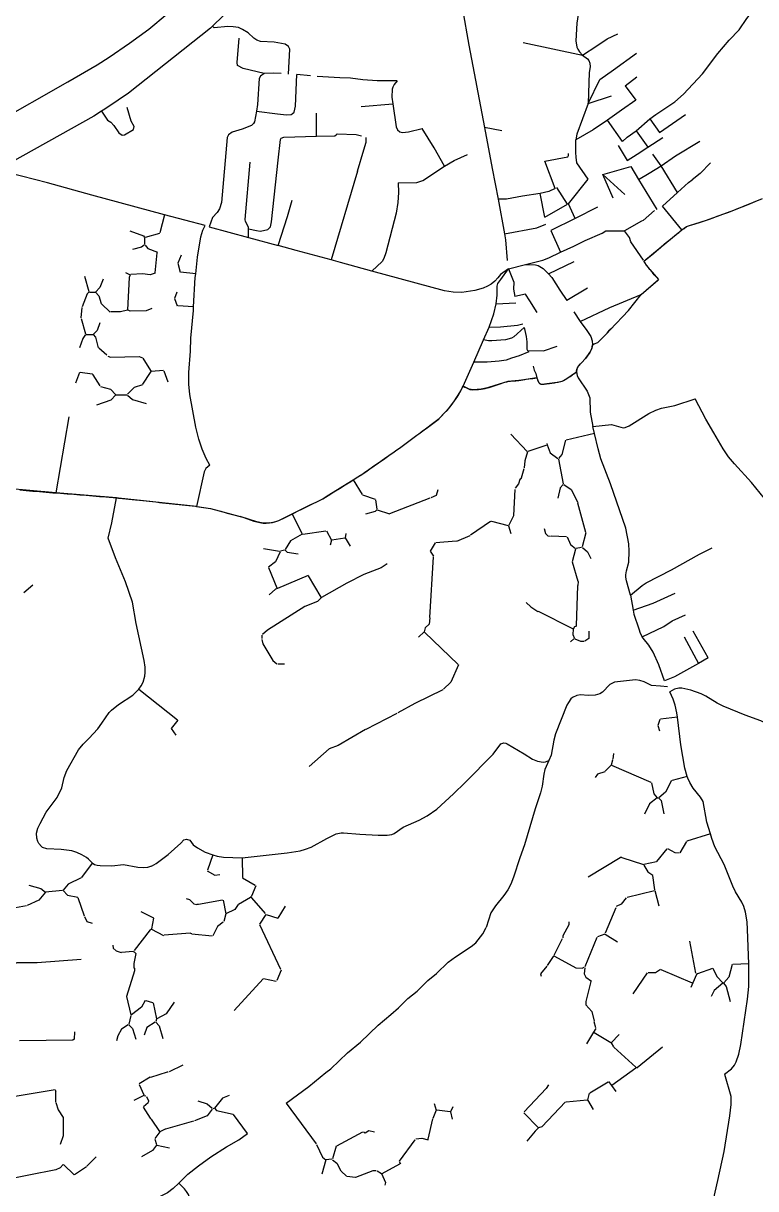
# Model space of a CAD drawing. Header units: metres. Extents: x 432891 to 477890, y 2556094 to 2581523.
# Drawn here: x 459845 to 461171, y 2576938 to 2579050 of the extents above; entities that cross this region are included whole.
import ezdxf

# ---------------------------------------------------------------- set-up
doc = ezdxf.new("R2010")
doc.units = ezdxf.units.M
for name, color, linetype in [('W10_MAIN_PIPE', 1, 'Continuous'), ('W10_PIPE_DN200', 8, 'Continuous'), ('W10_PIPE_DN250_400', 3, 'Continuous'), ('W10_PIPE_DN500_800', 30, 'Continuous')]:
    doc.layers.add(name, color=color, linetype=linetype)

msp = doc.modelspace()

# ---------------------------------------------------------------- linework, layer by layer
at = {"layer": 'W10_MAIN_PIPE'}
for points in [[(461120.7, 2578707.2), (461122.3, 2578707.8), (461131.2, 2578711.2), (461139.8, 2578714.6), (461148.5, 2578718.1), (461157.2, 2578721.7), (461165.9, 2578725.3), (461174.5, 2578728.9)], [(459838.1, 2578204.4), (459850.1, 2578203.4), (459862, 2578202.3), (459874, 2578201.3), (459886, 2578200.2), (459897.9, 2578199.2), (459900, 2578199), (459903.6, 2578198.8), (459912, 2578198.2), (459923.9, 2578197.4), (459935.9, 2578196.6), (459946.7, 2578195.6), (459958.6, 2578194.6), (459970.6, 2578193.6), (459982.5, 2578192.6), (459988, 2578192.2), (460000, 2578191.4), (460001.3, 2578191.3), (460013.3, 2578190), (460017.1, 2578189.6), (460024.1, 2578188.9), (460036, 2578187.6), (460047.9, 2578186.4), (460048.9, 2578186.3), (460060.8, 2578185), (460072.7, 2578183.8), (460084.7, 2578182.5), (460091.1, 2578181.8), (460096.6, 2578181.2), (460108.5, 2578180), (460120.5, 2578178.7), (460126.6, 2578178.1), (460132.4, 2578177.4), (460144.3, 2578176.2), (460156.3, 2578174.9), (460158, 2578174.6), (460159.7, 2578174.4), (460171.6, 2578172.5), (460171.8, 2578172.5), (460183.6, 2578170.5), (460188.1, 2578169.4), (460199.7, 2578166.5), (460202.6, 2578165.7), (460214.1, 2578162.5), (460225.7, 2578159.3), (460237.2, 2578156.1), (460242.1, 2578154.8), (460250.7, 2578151.8), (460262, 2578147.9), (460267.5, 2578146.3), (460273.2, 2578145.1), (460278.9, 2578144.4), (460284.7, 2578144.3), (460290.5, 2578144.7), (460296.2, 2578145.5), (460301.8, 2578146.9), (460307.4, 2578148.8), (460317.4, 2578153.8), (460322.4, 2578156.3), (460333.2, 2578161.6), (460343.9, 2578167), (460354.7, 2578172.3), (460365.4, 2578177.7), (460376.2, 2578183), (460386.9, 2578188.4), (460396.8, 2578194.5), (460407, 2578200.8), (460417.2, 2578207.2), (460427.3, 2578213.5), (460437.5, 2578219.8), (460445.5, 2578224.8), (460447.7, 2578226.2), (460457.9, 2578232.5), (460467.3, 2578239), (460477.1, 2578245.9), (460486.9, 2578252.7), (460496.8, 2578259.6), (460506.6, 2578266.5), (460516.5, 2578273.3), (460518.7, 2578275), (460528.3, 2578282.1), (460538, 2578289.2), (460547.7, 2578296.3), (460557.3, 2578303.4), (460560.7, 2578305.9), (460567, 2578310.5), (460576.7, 2578317.6), (460586.3, 2578324.7), (460596, 2578331.9), (460596.2, 2578332), (460596.4, 2578332.2), (460596.6, 2578332.3), (460596.8, 2578332.5), (460597, 2578332.6), (460597.1, 2578332.8), (460597.3, 2578332.9), (460597.5, 2578333.1), (460597.8, 2578333.5), (460602.2, 2578337.9), (460607.1, 2578343.1), (460612, 2578348.4), (460616.8, 2578354.1), (460621.1, 2578359.7), (460625.3, 2578365.5), (460631.3, 2578374.3), (460631.9, 2578375.2), (460635.1, 2578380.8), (460636.9, 2578383.9), (460640.1, 2578390.4), (460641, 2578392.4), (460644.1, 2578390.7), (460647.3, 2578389), (460650.8, 2578387.3), (460653.4, 2578386.3), (460658.7, 2578385.7), (460662.6, 2578386.1), (460667.7, 2578386.5), (460668.7, 2578386.5), (460673.8, 2578386.8), (460677.6, 2578387.4), (460681.3, 2578388.2), (460685, 2578389.1), (460688.5, 2578390.2), (460692.1, 2578391.3), (460695.7, 2578392.4), (460699.2, 2578393.6), (460702.7, 2578394.7), (460706.2, 2578395.9), (460708.3, 2578396.6), (460713.2, 2578398.2), (460716.7, 2578399.3), (460720.2, 2578400.2), (460722.2, 2578400.7), (460727.2, 2578401.5), (460730.8, 2578401.9), (460736.2, 2578402.1), (460736.5, 2578402.1), (460741.9, 2578402.4), (460745.6, 2578403), (460749.3, 2578403.6), (460753, 2578404.3), (460755.6, 2578404.8), (460760.2, 2578405.5), (460763.8, 2578406), (460767.5, 2578406.5), (460774.7, 2578407.3), (460775.2, 2578405.4), (460775.9, 2578403.1), (460776.9, 2578400.8), (460777, 2578400.6), (460777.1, 2578400.4), (460777.2, 2578400.2), (460777.3, 2578400.1), (460777.4, 2578399.9), (460777.5, 2578399.7), (460777.6, 2578399.6), (460777.7, 2578399.4), (460778, 2578399.1), (460779, 2578397.9), (460779.4, 2578397.5), (460779.8, 2578397.2), (460780.2, 2578396.8), (460780.7, 2578396.6), (460781.2, 2578396.3), (460781.7, 2578396.1), (460782.2, 2578396), (460782.8, 2578395.9), (460783.9, 2578395.8), (460785.6, 2578395.8), (460788.1, 2578396.1), (460790.4, 2578396.4), (460792.4, 2578396.7), (460795, 2578397.1), (460797.3, 2578397.4), (460799.4, 2578397.7), (460801.9, 2578398), (460804.2, 2578398.2), (460806.6, 2578398.5), (460808.4, 2578398.7), (460811.2, 2578399.3), (460813.5, 2578399.8), (460815.1, 2578400.2), (460818.2, 2578400.9), (460820.5, 2578401.6), (460822.9, 2578402.4), (460825.9, 2578404.2), (460827, 2578405), (460828.9, 2578406.2), (460830.9, 2578407.4), (460832.8, 2578408.6), (460834.9, 2578409.9), (460836.9, 2578411.2), (460838.8, 2578412.5), (460840.7, 2578413.9), (460842.6, 2578415.3), (460846.7, 2578418.3), (460846.6, 2578419.4), (460846.7, 2578420.2), (460846.7, 2578420.9), (460846.8, 2578421.7), (460847, 2578422.4), (460847.2, 2578423.2), (460847.4, 2578423.9), (460847.7, 2578424.6), (460848, 2578425.3), (460848.2, 2578425.8), (460848.5, 2578426.3), (460848.7, 2578426.6), (460848.8, 2578426.8), (460849, 2578427.1), (460849.1, 2578427.3), (460849.3, 2578427.6), (460849.5, 2578427.8), (460849.7, 2578428.1), (460849.8, 2578428.3), (460853.5, 2578432.7), (460856, 2578435.3), (460862.8, 2578442.7), (460866.8, 2578447.7), (460870.8, 2578453.5), (460873.5, 2578458.6), (460874.4, 2578461.1), (460874.5, 2578461.4), (460874.6, 2578461.6), (460874.7, 2578461.9), (460874.7, 2578462.1), (460874.8, 2578462.4), (460874.8, 2578462.7), (460874.9, 2578462.9), (460874.9, 2578463.2), (460875, 2578463.7), (460875.3, 2578467.5), (460878.3, 2578468.8), (460885.1, 2578471.7), (460901.8, 2578488.6), (460907.3, 2578494.4), (460940.7, 2578529.4), (460963.3, 2578558.2), (460993.7, 2578584.3), (460994.9, 2578585.4), (460993.8, 2578586.6), (460992.9, 2578587.7), (460987.4, 2578593.9), (460983.8, 2578598.2), (460979.4, 2578603.6), (460976.7, 2578607.2), (460973.4, 2578611.8), (460970.2, 2578616.6), (460968.6, 2578619), (460977.1, 2578625.6), (460986.5, 2578633.2), (460986.7, 2578633.4), (460991.6, 2578637.5), (460998.7, 2578643.7), (461005.8, 2578649.9), (461011.3, 2578654.5), (461020.3, 2578661.7), (461027.6, 2578667.6), (461031.7, 2578670.9), (461037.5, 2578675.3), (461041.3, 2578678.1), (461045.9, 2578681.5), (461051.2, 2578683.7), (461061.6, 2578686.5), (461069.5, 2578688.7), (461078.3, 2578691.7), (461081.6, 2578692.9), (461087.1, 2578694.9), (461092, 2578696.7), (461103.2, 2578700.8), (461104.7, 2578701.3), (461113.5, 2578704.6), (461120.7, 2578707.2)]]:
    msp.add_lwpolyline(points, dxfattribs=at)
at = {"layer": 'W10_PIPE_DN200'}
for points in [[(459737, 2578836.2), (459791.3, 2578867.4), (459925, 2578943.7), (459978.2, 2578974.7), (460000, 2578988.4), (460037, 2579014), (460071.7, 2579039.3), (460105, 2579066.6), (460129.9, 2579089.3), (460188.6, 2579144.9), (460198.6, 2579155.3), (460205.8, 2579163.6), (460216.5, 2579178.3), (460222.8, 2579189.9), (460228.3, 2579205.3), (460230.5, 2579217.4), (460230.7, 2579234.7), (460230, 2579242.3), (460224.2, 2579275.7), (460224.1, 2579294.3), (460226.2, 2579304.4), (460228.3, 2579310.5), (460228.6, 2579311.4)], [(460412.2, 2579201.5), (460326.3, 2579179.9), (460187.5, 2579044.3)], [(460979.2, 2578876.7), (460990.2, 2578884.8), (461024.6, 2578907.7), (461040.1, 2578921.6), (461074.9, 2578958.3), (461102.2, 2578995), (461122.7, 2579019.3), (461141.1, 2579037.7), (461154.7, 2579058.3), (461180, 2579090.8), (461188.7, 2579101.3), (461202.3, 2579115), (461208.1, 2579126.1), (461219.2, 2579163.1), (461220.9, 2579171.8), (461222.5, 2579188.1)], [(460851.6, 2579095.8), (460849.9, 2579070.2), (460847, 2579049.7), (460845.3, 2579018), (460847.1, 2579006.5), (460848.8, 2579002.7), (460851.8, 2578998.1), (460857.5, 2578992.1)], [(460187.5, 2579044.3), (460183.9, 2579040.9), (460035, 2578923.3), (460016.2, 2578910.4), (459992.3, 2578894.4), (459986.3, 2578890.6)], [(460187.5, 2579044.3), (460190.3, 2579041.5)], [(460325.1, 2578957.8), (460327, 2579002.6), (460324.6, 2579007.6), (460318.9, 2579012), (460299, 2579015.5), (460274, 2579016.8), (460267.8, 2579019.2), (460262.4, 2579022.8), (460251.9, 2579032.5), (460241.6, 2579038.7), (460234.1, 2579042), (460224.6, 2579043.6), (460215.1, 2579043.8), (460190.3, 2579041.5)], [(460883.2, 2579009.2), (460902, 2579021.6), (460921.6, 2579030.4)], [(460280.7, 2578958.5), (460243, 2578967.7), (460232.7, 2578973.3), (460232.1, 2578978.5), (460235.5, 2579022.8)], [(460749.8, 2579014.8), (460857.5, 2578992.1)], [(460857.5, 2578992.1), (460883.2, 2579009.2)], [(460857.5, 2578992.1), (460866.1, 2578985.2), (460868.7, 2578982.1), (460870.6, 2578977.3), (460871.1, 2578970.8)], [(460913.4, 2578965.5), (460955.3, 2578995.7)], [(460871.1, 2578970.8), (460869.6, 2578960.7), (460867.6, 2578904.7)], [(460888.8, 2578947.8), (460913.4, 2578965.5)], [(460280.7, 2578958.5), (460274.2, 2578954.1), (460271.8, 2578949.9), (460268.7, 2578902.5), (460266.7, 2578890.4)], [(460311.5, 2578958.5), (460297.5, 2578959.2), (460280.7, 2578958.5)], [(460331.7, 2578885.9), (460334.9, 2578889), (460337.8, 2578899.9), (460339.9, 2578956.8)], [(460365, 2578954.4), (460339.9, 2578956.8)], [(460417.7, 2578951.2), (460377, 2578953.2)], [(460459.4, 2578947.3), (460437.4, 2578950.5), (460417.7, 2578951.2)], [(460521.8, 2578945.8), (460485.6, 2578945.4), (460459.4, 2578947.3)], [(460521.8, 2578945.8), (460516.5, 2578939.1), (460513.8, 2578934.2), (460512.7, 2578930.2), (460512.3, 2578916.2), (460513.8, 2578904.1)], [(460867.6, 2578904.7), (460888.8, 2578947.8)], [(460934.7, 2578936.5), (460955.6, 2578952.8)], [(460867.6, 2578904.7), (460909.7, 2578918.4)], [(460934.7, 2578936.5), (460954.1, 2578910.4)], [(459996.9, 2578874.1), (460003.4, 2578870.5), (460008.4, 2578864.8), (460017.4, 2578851.3), (460023.8, 2578847.3), (460027.9, 2578847.9), (460044.1, 2578857.3), (460045.5, 2578862.5), (460039.8, 2578872.5), (460032.5, 2578897.2)], [(460456.2, 2578898.8), (460513.8, 2578904.1)], [(460513.8, 2578904.1), (460520.1, 2578862.4), (460522.3, 2578856.9), (460526.5, 2578852.9), (460531.4, 2578851.9), (460542.1, 2578853.3), (460567.1, 2578859.3)], [(460867.6, 2578904.7), (460847, 2578849.1), (460845.5, 2578838.7)], [(460954.1, 2578910.4), (460928.1, 2578892.1)], [(459986.3, 2578890.6), (459972.1, 2578881.3), (459803, 2578786.8), (459665.6, 2578712.9)], [(459986.3, 2578890.6), (459996.9, 2578874.1)], [(460266.7, 2578890.4), (460263.2, 2578871.3), (460261.5, 2578868), (460257.7, 2578864.4), (460240.9, 2578857.8), (460223, 2578852.3), (460216.4, 2578847.8), (460214.1, 2578842.6), (460203.5, 2578724.9), (460199.9, 2578713.4), (460195.6, 2578707.1), (460187, 2578697.8), (460181.3, 2578681.1)], [(460266.7, 2578890.4), (460305.1, 2578885.5)], [(460305.1, 2578885.5), (460321, 2578884.2), (460329.8, 2578884.7), (460331.7, 2578885.9)], [(460375.4, 2578845.2), (460375.7, 2578886.8)], [(460928.1, 2578892.1), (460902.8, 2578874.4)], [(460954.5, 2578855.2), (460979.2, 2578876.7)], [(460979.2, 2578876.7), (460996.5, 2578851.8)], [(460996.5, 2578851.8), (461043.6, 2578884.6)], [(460588.8, 2578824), (460567.1, 2578859.3)], [(460711.4, 2578854.9), (460679.7, 2578860.7)], [(460902.8, 2578874.4), (460876.7, 2578856.8), (460845.5, 2578838.7)], [(460929.8, 2578835.5), (460902.8, 2578874.4)], [(460929.8, 2578835.5), (460938.3, 2578843.7), (460954.5, 2578855.2)], [(460954.5, 2578855.2), (460975.6, 2578825.4)], [(460252.6, 2578677.1), (460267.2, 2578674.1), (460273.8, 2578673.4), (460279.5, 2578674.1), (460287.5, 2578676.4), (460292, 2578681), (460294.1, 2578690.3), (460306.1, 2578801.7), (460310.6, 2578839.2), (460311.6, 2578841.5), (460316.5, 2578843.2), (460375.4, 2578845.2)], [(460375.4, 2578845.2), (460409, 2578846.1), (460411.5, 2578847.4), (460413.2, 2578849.7)], [(460413.2, 2578849.7), (460447.5, 2578848.5), (460457.3, 2578846.1)], [(460449.7, 2578782), (460461.3, 2578820.4), (460465.4, 2578834.4), (460465.7, 2578843.1)], [(460845.4, 2578815.8), (460845.5, 2578838.7)], [(460975.6, 2578825.4), (461002.6, 2578843.1)], [(461026, 2578809.4), (461069.9, 2578836.4)], [(460607.2, 2578790.7), (460588.8, 2578824)], [(460607.2, 2578790.7), (460624.7, 2578801.1), (460649, 2578812.3)], [(460789.2, 2578799.9), (460830.9, 2578808.1), (460832.2, 2578810.5), (460832.2, 2578814)], [(460867.6, 2578767.1), (460847.2, 2578796.9), (460845.6, 2578807.3), (460845.4, 2578815.8)], [(460921.7, 2578828.1), (460938.1, 2578800.9)], [(460938.1, 2578800.9), (460956.2, 2578812.7)], [(460956.2, 2578812.7), (460975.6, 2578825.4)], [(460999.5, 2578791.7), (460984.9, 2578812.5)], [(460252.6, 2578677.1), (460252.3, 2578680.5), (460247.2, 2578690.9), (460246.4, 2578694), (460255.4, 2578798)], [(460807.6, 2578750.5), (460789.2, 2578799.9)], [(460977.8, 2578778.3), (460999.5, 2578791.7)], [(460999.5, 2578791.7), (461026, 2578809.4)], [(461029.3, 2578743.1), (460999.5, 2578791.7)], [(461088.9, 2578797.1), (461070.5, 2578777.8), (461056.1, 2578766.2)], [(460100.4, 2578702.8), (459968.6, 2578738.1), (459888.2, 2578760.6), (459818.1, 2578778.9), (459810.8, 2578782.1), (459806.9, 2578784.4)], [(460449.7, 2578782), (460402.1, 2578620.9)], [(460523.7, 2578760.6), (460557.4, 2578761.3), (460568, 2578764.7), (460607.2, 2578790.7)], [(460894.3, 2578775.9), (460944.8, 2578790)], [(460913.1, 2578732.7), (460894.3, 2578775.9)], [(460894.3, 2578775.9), (460934, 2578739.8)], [(460944.8, 2578790), (460959, 2578766.7)], [(460959, 2578766.7), (460977.8, 2578778.3)], [(460523.7, 2578760.6), (460523.8, 2578743.4), (460522.8, 2578725.3), (460519.7, 2578705.9), (460501.1, 2578634.1), (460497.4, 2578623.6), (460494.7, 2578618.2), (460475.8, 2578600.9)], [(460807.6, 2578750.5), (460796.2, 2578745.1), (460780.8, 2578741.3)], [(460830.4, 2578721.8), (460810.8, 2578752.4)], [(460831.7, 2578722.6), (460867.6, 2578767.1)], [(460959, 2578766.7), (460992.2, 2578712.5)], [(461029.3, 2578743.1), (461049.3, 2578761.4), (461056.1, 2578766.2)], [(460306.3, 2578647), (460323, 2578700), (460331.3, 2578729.5)], [(460704.4, 2578731.2), (460716.1, 2578668.1)], [(461002, 2578718.5), (461029.3, 2578743.1)], [(460884.4, 2578716.6), (460844, 2578696.3)], [(460987.8, 2578710.3), (460967.4, 2578692.4), (460964, 2578691), (460933.4, 2578673.7)], [(461037.5, 2578675.3), (461002, 2578718.5)], [(461081.6, 2578692.9), (461087.1, 2578694.9), (461092, 2578696.7), (461103.2, 2578700.8), (461104.7, 2578701.3), (461113.5, 2578704.6), (461120.7, 2578707.2)], [(460100.4, 2578702.8), (460091.6, 2578669.9)], [(460173.8, 2578683.2), (460100.4, 2578702.8)], [(460716.1, 2578668.1), (460774.6, 2578679.1), (460791.1, 2578685.6)], [(460037.4, 2578673.9), (460062.4, 2578664.9), (460064.4, 2578661.9)], [(460091.4, 2578668.9), (460065.4, 2578661.9)], [(460156.8, 2578595.6), (460160.2, 2578625.9), (460166.1, 2578662.7), (460169.9, 2578675.1), (460173.8, 2578683.2)], [(460181.3, 2578681.1), (460252.4, 2578661.8)], [(460252.4, 2578661.8), (460252.6, 2578677.1)], [(460716.1, 2578668.1), (460717.9, 2578657.5), (460720.8, 2578620.1)], [(460063.4, 2578647.9), (460058.4, 2578643.9), (460042.4, 2578639.9)], [(460064.4, 2578660.9), (460064.4, 2578648.9)], [(460065.4, 2578647.9), (460070.4, 2578641.9), (460087.4, 2578634.9)], [(460252.4, 2578661.8), (460306.3, 2578647)], [(460402.1, 2578620.9), (460338.6, 2578638.2), (460306.3, 2578647)], [(460083.4, 2578597.9), (460087.3, 2578633.9)], [(460130.4, 2578629.9), (460124.4, 2578614.9), (460128.4, 2578598.9)], [(460475.8, 2578600.9), (460419.2, 2578616.3), (460402.1, 2578620.9)], [(460723.5, 2578604.9), (460709, 2578594.9), (460704.1, 2578588.4), (460698.4, 2578582.5), (460692, 2578577.4), (460685, 2578573.2), (460677.5, 2578569.9), (460662.4, 2578565.4), (460639, 2578562.3), (460623.3, 2578562.7), (460607.7, 2578565), (460475.8, 2578600.9)], [(460723.5, 2578604.9), (460733.2, 2578580.8), (460732.3, 2578568.1), (460734.5, 2578554.5)], [(460754.1, 2578612.6), (460772.1, 2578612.3), (460777.2, 2578611.2), (460786.1, 2578605.4), (460795.9, 2578596)], [(460795.9, 2578596), (460842.4, 2578617.9)], [(460979.4, 2578603.6), (460994.9, 2578585.4)], [(459955.4, 2578591.9), (459963.4, 2578563.9)], [(459989.4, 2578585.9), (459983.4, 2578570.9), (459975.4, 2578562.9)], [(460037.4, 2578594.3), (460030.3, 2578597.5)], [(460038.4, 2578593.9), (460036.4, 2578588.9), (460033.4, 2578530.9)], [(460038.4, 2578593.9), (460037.4, 2578594.3)], [(460083.4, 2578596.9), (460074.4, 2578593.9), (460060.4, 2578595.9), (460039.4, 2578594.9)], [(460156.8, 2578595.6), (460129.4, 2578598.8)], [(460153, 2578536.3), (460156, 2578589.3), (460156.8, 2578595.6)], [(460795.9, 2578596), (460801.7, 2578588.9), (460816.2, 2578566.1)], [(460963.3, 2578558.2), (460994.9, 2578585.4)], [(459963.4, 2578562.9), (459960.4, 2578559.9), (459951.4, 2578535.9)], [(459964.4, 2578562.9), (459975.4, 2578562.9)], [(459975.4, 2578562.9), (459981.4, 2578555.9), (459985.4, 2578541.9)], [(460122.4, 2578562.9), (460118.4, 2578550.9), (460123.4, 2578537.9)], [(460762.2, 2578546.8), (460753.9, 2578559.1), (460734.5, 2578554.5)], [(460816.2, 2578566.1), (460828.8, 2578547.6)], [(460866.1, 2578569.6), (460828.8, 2578547.6)], [(460001.7, 2578526.6), (459986.1, 2578541.2)], [(460153, 2578536.3), (460124.4, 2578537.9)], [(460701.1, 2578541.7), (460736.7, 2578543.3)], [(460775, 2578525.9), (460762.2, 2578546.8)], [(460853.1, 2578509.4), (460906.6, 2578534.6), (460963.3, 2578558.2)], [(459949.5, 2578515.9), (459951.3, 2578534.9)], [(460033.4, 2578529.9), (460020.4, 2578526.9), (460003.4, 2578526.9)], [(460077.4, 2578532.9), (460067.4, 2578528.9), (460038.4, 2578527.9), (460034.4, 2578529.9)], [(460182.5, 2578249), (460175.7, 2578261.3), (460168.4, 2578278.4), (460162.7, 2578296.1), (460157.2, 2578318.3), (460145.9, 2578377.5), (460144.1, 2578396), (460144.6, 2578416.9), (460147.3, 2578455.5), (460148, 2578479), (460152.6, 2578529.2), (460153, 2578536.3)], [(460841.8, 2578526.8), (460853.1, 2578509.4)], [(459949.4, 2578514.9), (459957.4, 2578486.9)], [(459983.4, 2578506.9), (459978.4, 2578492.9), (459971.4, 2578485.9)], [(460688.2, 2578499.2), (460708.9, 2578499.7), (460739.5, 2578503), (460749.1, 2578505.1)], [(460751.6, 2578498.8), (460733, 2578481.5), (460728.6, 2578479.1), (460717.7, 2578476.3)], [(460751.6, 2578498.8), (460755.4, 2578482.1), (460756.3, 2578472.5), (460756.3, 2578459.5), (460757.7, 2578456.9)], [(460853.1, 2578509.4), (460865.4, 2578493.2), (460872.2, 2578482.3), (460874.9, 2578474.6), (460875.3, 2578467.5)], [(460909.8, 2578497), (460906.5, 2578493.6)], [(459957.4, 2578485.9), (459952.4, 2578478.9), (459946.4, 2578461.9)], [(459958.4, 2578485.9), (459971.4, 2578485.9)], [(459971.4, 2578485.9), (459975.4, 2578480.9), (459980.4, 2578461.9)], [(460717.7, 2578476.3), (460693.1, 2578474.3), (460687, 2578474.5), (460677.9, 2578476.4)], [(460875.3, 2578467.5), (460878.3, 2578468.8), (460885.1, 2578471.7), (460901.8, 2578488.6), (460906.5, 2578493.6)], [(459995.6, 2578448.6), (459981.1, 2578461.3)], [(460759.9, 2578454.6), (460742.6, 2578447.1), (460728.8, 2578442.8)], [(460757.7, 2578456.9), (460786.5, 2578456.3), (460811.5, 2578464.8)], [(460870.8, 2578453.5), (460862.8, 2578442.7)], [(460874.5, 2578461.4), (460870.8, 2578453.5)], [(460875.3, 2578467.5), (460874.5, 2578461.4)], [(459997.4, 2578446.9), (460002.4, 2578444.9), (460054.4, 2578445.9), (460060.4, 2578443.9)], [(460060.9, 2578443.1), (460074.8, 2578420.8)], [(460728.8, 2578442.8), (460719.1, 2578439.5), (460706.2, 2578437.9), (460684.8, 2578436.1), (460660.7, 2578435.9)], [(460862.8, 2578442.7), (460862.8, 2578442.7), (460849.1, 2578427.3), (460847.2, 2578423.2)], [(459946.4, 2578416.9), (459939.4, 2578397.9)], [(459947.4, 2578417.9), (459969.4, 2578414.9)], [(459970.9, 2578413.1), (459969.4, 2578414.9)], [(459983.8, 2578392.7), (459970.9, 2578413.1)], [(460060.9, 2578395.8), (460074.8, 2578417.1)], [(460074.8, 2578420.8), (460076.4, 2578418.9)], [(460074.8, 2578417.1), (460076.4, 2578418.9)], [(460098.4, 2578420.9), (460076.4, 2578418.9)], [(460099.4, 2578419.9), (460106.4, 2578399.9)], [(460767.8, 2578428.8), (460770, 2578421.5), (460772.7, 2578415.5), (460774.7, 2578407.3)], [(460827, 2578405), (460846.7, 2578418.3)], [(460847.2, 2578423.2), (460846.7, 2578418.3)], [(460846.7, 2578418.3), (460847.7, 2578411.7), (460849.2, 2578407.5), (460865.8, 2578383.1), (460870.6, 2578371.1), (460871, 2578345.1), (460876, 2578319.3)], [(459984.4, 2578391.9), (460002.4, 2578386.9), (460012.4, 2578376.9)], [(460060.4, 2578394.9), (460045.4, 2578389.9), (460033.4, 2578377.9)], [(460655.5, 2578386.1), (460653.4, 2578386.3), (460641, 2578392.4)], [(460698.7, 2578393.4), (460685, 2578389.1)], [(460741.9, 2578402.4), (460741.9, 2578402.4), (460722.2, 2578400.7), (460698.7, 2578393.4)], [(460747, 2578403.2), (460741.9, 2578402.4)], [(460774.7, 2578407.3), (460747, 2578403.2)], [(460774.7, 2578407.3), (460777.7, 2578399.4)], [(460777.7, 2578399.4), (460780.7, 2578396.6)], [(460780.7, 2578396.6), (460783.9, 2578395.8)], [(460783.9, 2578395.8), (460811.2, 2578399.3)], [(460811.2, 2578399.3), (460820.5, 2578401.6)], [(460820.5, 2578401.6), (460827, 2578405)], [(460012.4, 2578376.9), (460003.4, 2578366.9), (459977.4, 2578357.9)], [(460012.4, 2578376.9), (460032.4, 2578376.9)], [(460033.4, 2578375.9), (460042.4, 2578367.9), (460067.4, 2578360.9)], [(460673.8, 2578386.8), (460673.8, 2578386.8), (460658.7, 2578385.7), (460655.5, 2578386.1)], [(460685, 2578389.1), (460673.8, 2578386.8)], [(460876, 2578319.3), (460910.1, 2578322.9), (460927, 2578317.8), (460931.8, 2578317.1), (460934.6, 2578317.5), (460941.6, 2578320.5), (460977.7, 2578342.8), (460990.2, 2578349), (461000.4, 2578352.4), (461024.4, 2578357.3), (461061.2, 2578369.2)], [(461330.6, 2578038.4), (461318.2, 2578045.6), (461311, 2578051.5), (461301.6, 2578063.2), (461283.2, 2578090.4), (461275.1, 2578100.7), (461229.1, 2578146.6), (461207.4, 2578166.1), (461194.5, 2578179.2), (461163.3, 2578217.9), (461132.8, 2578251.4), (461121.9, 2578264.5), (461112.3, 2578278.6), (461095, 2578308), (461080.5, 2578332.4), (461061.2, 2578369.2)], [(459927.1, 2578336.8), (459903.6, 2578198.8)], [(460756.9, 2578274), (460727.3, 2578305.6)], [(460879, 2578306.6), (460827.6, 2578294.5)], [(460879, 2578306.6), (460876, 2578319.3)], [(460944, 2578013.6), (460937.2, 2578039.6), (460935.9, 2578046.4), (460936, 2578050.4), (460936.8, 2578057.9), (460941.1, 2578073.7), (460942.1, 2578093.5), (460941.3, 2578106.5), (460935.8, 2578135.2), (460908.2, 2578215.2), (460890.6, 2578260.8), (460885.5, 2578278.9), (460879, 2578306.6)], [(460792.5, 2578285.7), (460758.6, 2578273.7)], [(460792.6, 2578288.3), (460793.5, 2578286)], [(460793.5, 2578286), (460798.6, 2578271.3), (460812.6, 2578261.3)], [(460826.6, 2578294.3), (460819.6, 2578268.3), (460813.6, 2578261.3)], [(460757.6, 2578273.3), (460752.6, 2578257.3), (460751.6, 2578244.3)], [(460182.5, 2578249), (460175.4, 2578242.9), (460172.1, 2578237.1), (460158, 2578174.6)], [(460746.9, 2578226.3), (460751.4, 2578243.4)], [(460813.6, 2578260.3), (460822.6, 2578215.3)], [(460441.8, 2578222.5), (460458.1, 2578196.2)], [(460746.6, 2578225.3), (460743.6, 2578223.3), (460741.6, 2578215.3), (460735.6, 2578207.3)], [(460595.6, 2578204.3), (460592.6, 2578194.3), (460582.6, 2578190.3)], [(460732.7, 2578158.3), (460735.5, 2578205.3)], [(460822.6, 2578214.3), (460816.6, 2578208.3), (460812.6, 2578189.3)], [(460823.6, 2578214.3), (460836.6, 2578205.3), (460848.6, 2578181.3)], [(459998.4, 2578116.9), (460004.7, 2578144.6), (460013.3, 2578190)], [(460458.6, 2578195.3), (460481.6, 2578187.3)], [(460482.6, 2578186.3), (460484.6, 2578169.3)], [(460508.6, 2578161.7), (460581.7, 2578189.9)], [(460863.4, 2578127.3), (460848.9, 2578180.4)], [(460331.5, 2578160.8), (460349.2, 2578125.2)], [(460484.6, 2578168.3), (460481.6, 2578165.3), (460464.6, 2578160.3)], [(460485.6, 2578168.3), (460507.6, 2578161.3)], [(460690.6, 2578147.3), (460654.6, 2578122.3)], [(460690.6, 2578147.3), (460692.6, 2578148)], [(460692.6, 2578148), (460722.7, 2578139.6)], [(460732.6, 2578157.3), (460723.6, 2578139.3)], [(460723.6, 2578139.3), (460727.6, 2578125.3)], [(460054.1, 2577843.4), (460058.2, 2577849.3), (460061.7, 2577856), (460064.9, 2577866.8), (460065.5, 2577873.7), (460065.3, 2577883.4), (460063.4, 2577895.5), (460049.3, 2577962.6), (460042.6, 2578001.1), (460029.5, 2578037.8), (460011.4, 2578081.2), (459998.4, 2578116.9)], [(460349.6, 2578124.3), (460328.6, 2578112.3), (460318.6, 2578096.3)], [(460350.6, 2578124.4), (460392.6, 2578130.2)], [(460393.6, 2578130.3), (460402.6, 2578113.3)], [(460426.7, 2578117.2), (460403.6, 2578113.5)], [(460428.6, 2578125.3), (460427.6, 2578117.3)], [(460427.6, 2578117.3), (460436.6, 2578102.3)], [(460629.6, 2578111.7), (460653.7, 2578121.9)], [(460787.6, 2578134.3), (460790.6, 2578125.3), (460794.6, 2578121.3), (460799.6, 2578120.3)], [(460828.6, 2578119.3), (460800.6, 2578120.3)], [(460829.6, 2578119.3), (460835.6, 2578105.3), (460844.6, 2578098.3)], [(460863.6, 2578126.3), (460856.6, 2578101.3)], [(460279.6, 2578098.3), (460308.6, 2578093.3)], [(460317.6, 2578095.3), (460310.6, 2578093.3)], [(460318.6, 2578095.3), (460322.6, 2578091.3), (460342.6, 2578088.3)], [(460402.6, 2578113.3), (460400.6, 2578104.3)], [(460590.6, 2578108.3), (460581.6, 2578093.3), (460587.6, 2578084.3)], [(460628.6, 2578111.3), (460591.6, 2578108.3)], [(460844.6, 2578097.3), (460838.6, 2578074.3)], [(460855.6, 2578100.3), (460845.6, 2578098.3)], [(460857.6, 2578100.3), (460866.6, 2578092.3), (460872.6, 2578080.3)], [(460944, 2578013.6), (460965.2, 2578031.4), (460972.5, 2578035.8), (461018.3, 2578059.5), (461069.3, 2578087.8), (461092.4, 2578099.6)], [(460309.6, 2578092.3), (460301.6, 2578074.3), (460288.6, 2578064.3)], [(460580.7, 2577973.3), (460587.5, 2578083.3)], [(460849.4, 2578038.3), (460839, 2578073.4)], [(460304.6, 2578026.6), (460289, 2578063.4)], [(460503.6, 2578070.3), (460492.6, 2578063.3), (460461.6, 2578051.3), (460430.6, 2578035.3), (460384.6, 2578009.3)], [(459861.6, 2578032), (459845.6, 2578018)], [(460360.6, 2578049.3), (460305, 2578025.7)], [(460384.1, 2578010.2), (460361.1, 2578048.4)], [(460846.7, 2577958.3), (460848.6, 2578031.3)], [(460849.4, 2578038.3), (460848.6, 2578031.3)], [(460305, 2578025.7), (460301.6, 2578024.3), (460289.6, 2578014.3)], [(460944, 2578013.6), (460948.8, 2577986.6)], [(460948.8, 2577986.6), (460985, 2577999.2), (461025.2, 2578017)], [(460384.6, 2578009.3), (460377.6, 2578002.3), (460354.6, 2577993.3), (460286.6, 2577950.3), (460277.6, 2577942.3)], [(460755.6, 2578000.3), (460763.6, 2577992.3), (460776.6, 2577984.3)], [(460580.6, 2577972.3), (460579.6, 2577961.3), (460572.6, 2577954.3), (460570.6, 2577947.3)], [(460839.8, 2577952.8), (460777.5, 2577983.9)], [(460948.8, 2577986.6), (460950.4, 2577979.4), (460959.1, 2577952.4), (460961.9, 2577944.7), (460965.4, 2577938.4)], [(460965.4, 2577938.4), (461004.7, 2577957.1), (461019.7, 2577967), (461043.8, 2577977.9)], [(460570.6, 2577947.3), (460560.6, 2577937.3)], [(460840.6, 2577952.3), (460840.6, 2577952.3), (460839.6, 2577942.3), (460842.6, 2577935.3)], [(460846.6, 2577957.3), (460842.6, 2577956.3), (460840.6, 2577952.3)], [(460868.6, 2577948.3), (460868.6, 2577935.3), (460861.6, 2577930.3)], [(461084.8, 2577900), (461057.6, 2577948.3)], [(460276.6, 2577941.3), (460276.6, 2577935.3)], [(460276.6, 2577933.3), (460278.6, 2577925.3), (460296.6, 2577895.3), (460303.6, 2577889.3)], [(460632, 2577888), (460571.3, 2577946.6)], [(460835.4, 2577928.9), (460841.9, 2577934.7)], [(460843.6, 2577934.3), (460853.6, 2577930.3), (460860.6, 2577930.3)], [(461006, 2577858.6), (460995.8, 2577887.3), (460985, 2577910.3), (460977.3, 2577923.2), (460966.9, 2577935.5), (460965.4, 2577938.4)], [(461041.4, 2577938.1), (461067.3, 2577889.6)], [(460305.6, 2577889.3), (460317.6, 2577889.3)], [(460632.6, 2577887.3), (460618.6, 2577856.3), (460605.6, 2577843.3)], [(461067.3, 2577889.6), (461023.7, 2577865.5), (461006, 2577858.6)], [(461084.8, 2577900), (461067.3, 2577889.6)], [(459969.6, 2577528.4), (459969.4, 2577528.5), (459962.8, 2577535.2), (459958.9, 2577538.5), (459950.5, 2577543.3), (459941.7, 2577547.4), (459932.5, 2577550.6), (459913.4, 2577552.8), (459887.3, 2577554), (459879.6, 2577556.8), (459877.6, 2577558.3), (459872.9, 2577563.9), (459871.2, 2577567.3), (459868.9, 2577573.7), (459868.7, 2577582.6), (459871.2, 2577591.5), (459874.9, 2577600.1), (459886, 2577620.8), (459906.2, 2577647.2), (459914.2, 2577664.8), (459918.4, 2577683.3), (459923.4, 2577696.3), (459944.5, 2577733.2), (459953.3, 2577743.8), (459963.5, 2577753.9), (459979.3, 2577771.7), (459986.9, 2577781.5), (460000, 2577801.1), (460004.2, 2577805.3), (460017.1, 2577815.7), (460042.7, 2577832.6), (460054.1, 2577843.4)], [(460054.1, 2577843.4), (460123.7, 2577787.7)], [(460554.5, 2577817.8), (460604.8, 2577842.8)], [(460915, 2577856.1), (460906.9, 2577851.9), (460893.8, 2577838.1)], [(461011.2, 2577847.3), (460998.5, 2577849), (460982.3, 2577849.8), (460968.7, 2577856.5), (460961.3, 2577859), (460953.2, 2577860.5), (460915, 2577856.1)], [(461310.8, 2577716), (461271.6, 2577729.6), (461251.3, 2577741.8), (461220.6, 2577763.5), (461196.1, 2577778.2), (461180.1, 2577786.1), (461151.8, 2577796.3), (461112.2, 2577812.7), (461101.5, 2577817.7), (461080.8, 2577830.7), (461072.1, 2577835.2), (461053.7, 2577841.8), (461037, 2577845.1), (461031.6, 2577844.9), (461023.8, 2577843.1), (461015.5, 2577838.5)], [(460847.1, 2577832.1), (460839, 2577828.2), (460836.4, 2577825.9), (460831.7, 2577819.4), (460829.1, 2577814.1), (460808.7, 2577762.6), (460805.4, 2577750.9), (460800.6, 2577723.8), (460796.6, 2577714)], [(460893.8, 2577838.1), (460888.9, 2577835.1), (460880.5, 2577832.5), (460867.6, 2577831.6), (460853.5, 2577833), (460847.1, 2577832.1)], [(461029.2, 2577792.6), (461028.2, 2577800.7), (461025.1, 2577814.4), (461021.3, 2577825.3), (461015.5, 2577838.5)], [(460465.5, 2577770.8), (460521.8, 2577799.8)], [(460553.6, 2577817.3), (460522.6, 2577800.3)], [(460124.6, 2577787.3), (460112.6, 2577772.3), (460120.6, 2577760.3)], [(460997.5, 2577788.6), (460993.5, 2577777.6), (460996.5, 2577767.6)], [(461029.2, 2577792.6), (460998.5, 2577788.8)], [(461047, 2577685.4), (461042.9, 2577700.3), (461035.5, 2577742.5), (461029.2, 2577792.6)], [(460464.6, 2577770.3), (460414.6, 2577741.3), (460398.6, 2577735.3), (460362.6, 2577703.3)], [(460240.8, 2577537.7), (460322.2, 2577546.8), (460346.2, 2577550.6), (460355.6, 2577553.2), (460365.9, 2577557.1), (460394.3, 2577573.1), (460411.4, 2577581.4), (460420.3, 2577583.1), (460424.3, 2577583), (460453.8, 2577580.5), (460487.4, 2577579), (460503.7, 2577579.1), (460512.1, 2577580.2), (460516.4, 2577581.8), (460532.4, 2577593.4), (460561.3, 2577605.8), (460576, 2577613.7), (460593.4, 2577625.8), (460624, 2577653.9), (460644.7, 2577674.2), (460695.3, 2577725.6), (460709.5, 2577744.2), (460714.8, 2577746), (460718.7, 2577745.6), (460721.1, 2577744.5), (460751.8, 2577726.1), (460766.5, 2577716.3), (460776.1, 2577713), (460786, 2577711), (460790.3, 2577711.5), (460796.6, 2577714)], [(460911.5, 2577714.6), (460909.5, 2577705.6)], [(460912.5, 2577715.6), (460911.5, 2577714.6)], [(460913.5, 2577726.6), (460912.5, 2577716.6)], [(460796.6, 2577714), (460789.4, 2577697.8), (460787, 2577689.6), (460784, 2577667.9), (460781.1, 2577655.6), (460771.3, 2577626.3), (460752.4, 2577561.1), (460743.7, 2577538), (460732.6, 2577502.6), (460727.4, 2577490.1), (460721.9, 2577480), (460714.8, 2577469.6), (460699.7, 2577451), (460691.6, 2577438.3), (460682.9, 2577411.3)], [(460897.5, 2577693.6), (460884.5, 2577689.6), (460880.5, 2577683.6)], [(460909.5, 2577705.6), (460898.5, 2577694.6)], [(460981.6, 2577674), (460910.4, 2577705.2)], [(460982.5, 2577673.6), (460986.5, 2577653.6), (460992.5, 2577646.6)], [(461018.5, 2577677.6), (461007.5, 2577656.6), (460995.5, 2577646.6)], [(461047, 2577685.4), (461019.5, 2577677.9)], [(461089, 2577581.1), (461082.4, 2577602.5), (461076.1, 2577640.1), (461071.2, 2577647.4), (461057.6, 2577664), (461051.4, 2577674), (461047.9, 2577682.1), (461047, 2577685.4)], [(460992.5, 2577646.6), (460978.5, 2577635.6), (460969.5, 2577616.6)], [(460992.5, 2577646.6), (460994.5, 2577646.6)], [(460995.5, 2577645.6), (460999.5, 2577641.6), (461004.5, 2577617.6)], [(460076.7, 2577522.6), (460085.4, 2577527.4), (460106.9, 2577543.9), (460130.1, 2577564.4), (460135.4, 2577570.5), (460139.9, 2577571.7)], [(460139.9, 2577571.7), (460146.2, 2577569.6), (460152.5, 2577561.4), (460159.9, 2577555.7), (460174.1, 2577548.2), (460187.8, 2577543)], [(461045.5, 2577567.6), (461033.5, 2577546.6)], [(461089, 2577581.1), (461046.5, 2577567.9)], [(461158.6, 2577345.8), (461156.3, 2577407.7), (461155.3, 2577422.1), (461152.7, 2577439.1), (461149.2, 2577449.8), (461145.6, 2577457.2), (461134.2, 2577476), (461129.3, 2577486.6), (461113.6, 2577525.7), (461096.8, 2577557.7), (461091.5, 2577573.1), (461089, 2577581.1)], [(460992.1, 2577531.4), (461010.9, 2577553.9)], [(461011.5, 2577554.6), (461024.5, 2577547.6), (461032.5, 2577546.6)], [(459969.6, 2577528.4), (459950.2, 2577502.1)], [(460076.7, 2577522.6), (460069.8, 2577520.5), (460062.1, 2577519.6), (460052.2, 2577520.2), (460025.8, 2577524.8), (460005.2, 2577522.6), (459983.8, 2577523.1), (459978.1, 2577523.7), (459973.8, 2577525.3), (459969.6, 2577528.4)], [(460187.8, 2577543), (460177.9, 2577515.3)], [(460187.8, 2577543), (460195.6, 2577540.8), (460206.9, 2577539.1), (460240.8, 2577537.7)], [(460240.8, 2577537.7), (460241.6, 2577502.3)], [(460867.4, 2577503.2), (460925.7, 2577538.1)], [(460928.5, 2577538.6), (460925.7, 2577538.1)], [(460928.5, 2577538.6), (460967.5, 2577525.6)], [(460991.5, 2577530.6), (460968.5, 2577525.6)], [(460968.5, 2577524.6), (460975.5, 2577512.6), (460984.5, 2577506.6)], [(460177.6, 2577514.3), (460191.6, 2577506.3), (460200.6, 2577507.3)], [(460988.4, 2577479.6), (460984.6, 2577505.6)], [(459854.6, 2577488.3), (459876.6, 2577482.3), (459884.6, 2577475.3)], [(459949.6, 2577501.3), (459925.6, 2577490.3), (459916.6, 2577479.3)], [(460241.6, 2577501.3), (460264.6, 2577488.3)], [(460265.6, 2577487.3), (460257.6, 2577468.3)], [(459884.6, 2577475.3), (459872.6, 2577461.3), (459851.6, 2577451.3)], [(459915.6, 2577478.3), (459884.6, 2577475.3)], [(459916.6, 2577478.3), (459924.6, 2577470.3), (459943.6, 2577466.3)], [(459955.3, 2577432.3), (459943.9, 2577465.3)], [(460139.6, 2577464.3), (460145.6, 2577462.3), (460153.6, 2577454.3), (460158.6, 2577453.3)], [(460205.6, 2577461.1), (460161.6, 2577453.5)], [(460206.6, 2577461.3), (460211.6, 2577436.3)], [(460234.4, 2577453.9), (460255.8, 2577466.8)], [(460257.6, 2577468.3), (460255.8, 2577466.8)], [(460258.2, 2577465.5), (460255.8, 2577466.8)], [(460283, 2577437.1), (460258.2, 2577465.5)], [(460936.5, 2577465.6), (460927.5, 2577453.6), (460918.5, 2577449.6)], [(460938.5, 2577466.8), (460987.6, 2577478.4)], [(460988.5, 2577478.6), (460995.5, 2577450.6)], [(459810.6, 2577444.4), (459850.6, 2577451.2)], [(460057.6, 2577440.3), (460080.6, 2577429.3)], [(460161.6, 2577453.5), (460158.6, 2577453.3)], [(460233.6, 2577453.3), (460227.6, 2577444.3), (460211.6, 2577436.3)], [(460318.6, 2577450.3), (460305.6, 2577428.3)], [(460898.9, 2577401.6), (460918.1, 2577447.7)], [(459955.6, 2577431.3), (459959.6, 2577422.3), (459969.6, 2577419.3)], [(460080.6, 2577428.3), (460076.6, 2577409.3)], [(460206.6, 2577421.3), (460196.6, 2577413.3), (460187.6, 2577396.3)], [(460211.6, 2577436.3), (460207.6, 2577422.3)], [(460283.6, 2577435.3), (460272.6, 2577417.3)], [(460284.6, 2577435.3), (460305.6, 2577428.3)], [(460832.5, 2577421.6), (460832.5, 2577416.6), (460821.5, 2577396.6), (460821.5, 2577392.6)], [(460046.2, 2577370.1), (460075, 2577407.5)], [(460076.6, 2577408.3), (460075, 2577407.5)], [(460076.6, 2577408.3), (460098.6, 2577397.3)], [(460146.6, 2577401.2), (460099.6, 2577397.4)], [(460148.2, 2577400.7), (460146.6, 2577401.2)], [(460149.6, 2577400.2), (460148.2, 2577400.7)], [(460149.6, 2577400.2), (460186.6, 2577396.4)], [(460311.1, 2577335.2), (460273, 2577416.4)], [(460320.6, 2577093), (460361.9, 2577123.5), (460392.5, 2577148.8), (460401.5, 2577155.7), (460431.8, 2577184.6), (460455.4, 2577204.1), (460487.5, 2577234.6), (460510.3, 2577253.8), (460524.2, 2577266.1), (460541.1, 2577282.9), (460557.6, 2577296.3), (460577.2, 2577315.4), (460592.7, 2577328.1), (460614.1, 2577348.8), (460627.4, 2577358.3), (460655.6, 2577377.1), (460664.2, 2577383.7), (460676.9, 2577400.1), (460682.9, 2577411.3)], [(460897.5, 2577399.6), (460884.5, 2577394.6)], [(460898.5, 2577399.6), (460920.5, 2577385.6)], [(460006.6, 2577379.3), (460007.6, 2577374.3), (460012.6, 2577369.3), (460021.6, 2577366.3)], [(460806, 2577361.5), (460821.1, 2577391.8)], [(460883.5, 2577393.6), (460861.5, 2577340.6)], [(461062.3, 2577328.6), (461051.7, 2577386.7)], [(460043.6, 2577368.2), (460022.6, 2577366.4)], [(460043.6, 2577368.2), (460045.6, 2577367.3)], [(460045.6, 2577367.3), (460048.6, 2577364.3), (460044.6, 2577346.3), (460044.6, 2577338.3), (460046.6, 2577336.3)], [(460804, 2577358.8), (460793.1, 2577342.5)], [(460806.5, 2577359.6), (460804, 2577358.8)], [(460806.5, 2577359.6), (460845.5, 2577338.6), (460856.5, 2577337.6), (460860.5, 2577339.6)], [(459949.6, 2577353.3), (459869.6, 2577347.3), (459832.6, 2577347.3), (459827.6, 2577344.3)], [(460046.3, 2577333.4), (460046.6, 2577336.3)], [(460792.5, 2577341.6), (460781.5, 2577327.6), (460782.5, 2577323.6)], [(460861.5, 2577338.6), (460860.5, 2577327.6), (460863.5, 2577321.6), (460873.5, 2577314.6)], [(460998.5, 2577335.6), (460989.5, 2577329.6), (460976.5, 2577329.6)], [(460999.4, 2577335.3), (461056.2, 2577311.6)], [(461092.6, 2577337.3), (461065.5, 2577327.9)], [(461093.5, 2577337.6), (461100.5, 2577322.6), (461111.5, 2577311.6)], [(461128.5, 2577344.6), (461122.5, 2577321.6), (461113.5, 2577311.6)], [(461114.6, 2577145.8), (461127.3, 2577155.5), (461132.8, 2577162), (461135.8, 2577168.3), (461140.6, 2577182.2), (461144.3, 2577199.3), (461156, 2577281.7), (461158.5, 2577304.8), (461158.8, 2577341.3), (461158.6, 2577345.8)], [(461158.6, 2577345.8), (461129.5, 2577344.7)], [(460031.9, 2577287.2), (460046.3, 2577333.4)], [(460226.3, 2577261), (460278.9, 2577318.5)], [(460279.6, 2577319.3), (460302.6, 2577314.3)], [(460311.6, 2577334.3), (460303.6, 2577315.3)], [(460863.8, 2577277.6), (460873.3, 2577313.7)], [(460974.5, 2577329.6), (460948.5, 2577291.6)], [(461063.5, 2577326.6), (461057.1, 2577311.2)], [(461065.5, 2577327.9), (461063.5, 2577326.6)], [(461057.1, 2577311.2), (461053.5, 2577302.6)], [(461111.5, 2577310.6), (461095.5, 2577297.6), (461090.5, 2577286.6)], [(461111.5, 2577311.6), (461111.5, 2577310.6)], [(461112.5, 2577310.6), (461117.5, 2577304.6), (461124.5, 2577277.6)], [(460031.6, 2577286.3), (460039.6, 2577253.3)], [(460065.6, 2577279.3), (460058.6, 2577267.3), (460040.6, 2577253.3)], [(460066.6, 2577279.1), (460078.6, 2577275.6)], [(460079.6, 2577275.3), (460085.6, 2577246.3)], [(460117.6, 2577276.3), (460103.6, 2577255.3), (460086.6, 2577246.3)], [(460863.5, 2577276.6), (460863.5, 2577271.6), (460874.5, 2577259.6), (460878.5, 2577241.6)], [(460039.6, 2577252.3), (460035.6, 2577236.3)], [(460034.6, 2577235.3), (460022.6, 2577227.3), (460015.6, 2577215.3), (460013.6, 2577206.3)], [(460035.6, 2577235.3), (460042.6, 2577228.3), (460048.6, 2577209.3)], [(460083.6, 2577240.3), (460068.6, 2577230.3), (460063.6, 2577216.3)], [(460085.6, 2577245.3), (460084.6, 2577241.3)], [(460084.6, 2577240.3), (460090.6, 2577233.3), (460097.6, 2577210.3)], [(460881.3, 2577229.6), (460878.7, 2577240.7)], [(459937.6, 2577222.3), (459936.6, 2577209.3), (459934.6, 2577207.3), (459837.6, 2577206.3)], [(460877.5, 2577222.1), (460864.5, 2577200.6)], [(460881.5, 2577228.6), (460877.5, 2577222.1)], [(460878.4, 2577221.6), (460908.7, 2577203.2)], [(460923.5, 2577217.6), (460909.5, 2577202.6)], [(460909.5, 2577202.6), (460913.5, 2577195.6)], [(460953.8, 2577158.3), (460914.2, 2577195)], [(461002.5, 2577194.6), (460956.5, 2577157.6)], [(460075.5, 2577140.6), (460105.6, 2577150)], [(460105.6, 2577150), (460106.8, 2577150.1)], [(460133.6, 2577162.3), (460108.6, 2577150.3)], [(460910.6, 2577126), (460953.7, 2577157.1)], [(460953.8, 2577158.3), (460956.5, 2577157.6)], [(461114.6, 2577145.8), (461125.9, 2577105.9), (461125.9, 2577091.1), (461123.4, 2577070.1), (461113.1, 2577005.6), (461102.1, 2576952.9), (461093.7, 2576919), (461080.7, 2576874.8)], [(460074.6, 2577140.3), (460054.6, 2577128.3)], [(460054.6, 2577127.3), (460062.6, 2577108.3)], [(460795.5, 2577126.6), (460791.5, 2577119.6), (460751.5, 2577077.6)], [(460870.4, 2577112.2), (460903.7, 2577132.1)], [(460904.5, 2577132.6), (460909.8, 2577125.4)], [(460909.8, 2577125.4), (460917.5, 2577114.6)], [(459902.6, 2577117.3), (459829.6, 2577105.3), (459811.6, 2577100.3), (459804.6, 2577101.3), (459790.6, 2577098.3)], [(459902.6, 2577117.3), (459903.6, 2577115.3)], [(459903.6, 2577095.3), (459903.6, 2577115.3)], [(460062.6, 2577107.3), (460044.6, 2577098.3)], [(460063.6, 2577107.3), (460066.6, 2577106.3)], [(460067.6, 2577105.3), (460071.6, 2577097.3)], [(460217.6, 2577107.3), (460205.6, 2577102.3), (460190.6, 2577084.3)], [(460869.5, 2577111.6), (460866.5, 2577099.6)], [(459903.6, 2577094.3), (459907.6, 2577081.3), (459916.6, 2577067.3), (459916.6, 2577034.3), (459911.6, 2577018.3)], [(460061.6, 2577086.3), (460074.6, 2577066.3)], [(460062.3, 2577087), (460070.8, 2577094.7)], [(460071.6, 2577097.3), (460070.8, 2577094.7)], [(460186.6, 2577082.3), (460177.6, 2577070.3), (460154.6, 2577061.3)], [(460160.6, 2577097.3), (460177.6, 2577092.3), (460186.6, 2577084.3)], [(460190.6, 2577084.3), (460187.6, 2577083.3)], [(460190.6, 2577084.3), (460194.6, 2577080.3), (460224.6, 2577073.3)], [(460320.6, 2577093), (460374.9, 2577019.4)], [(460588.5, 2577092.6), (460592.5, 2577080.6)], [(460622.5, 2577086.6), (460618.5, 2577077.6)], [(460826.5, 2577095.6), (460783.5, 2577050.6), (460777.5, 2577048.6)], [(460827.5, 2577095.8), (460865.5, 2577099.5)], [(460866.5, 2577099.6), (460876.5, 2577081.6)], [(460074.6, 2577066.3), (460076.1, 2577064.5)], [(460076.1, 2577064.5), (460091.1, 2577042.2)], [(460102.6, 2577046.6), (460153.6, 2577061)], [(460250.5, 2577038.2), (460225.2, 2577072.5)], [(460577.9, 2577028), (460586.3, 2577064.7)], [(460592.5, 2577080.6), (460586.5, 2577065.6)], [(460617.5, 2577077.8), (460593.5, 2577080.6)], [(460618.5, 2577077.6), (460621.5, 2577064.6)], [(460776.8, 2577049.3), (460751.2, 2577075.9)], [(460091.6, 2577041.3), (460082.6, 2577029.3)], [(460101.6, 2577046.3), (460091.6, 2577041.3)], [(460412.4, 2577016.1), (460459.6, 2577041.2)], [(460460.5, 2577041.6), (460463.5, 2577039.6), (460470.5, 2577043.6), (460480.5, 2577041.6)], [(460777.5, 2577048.6), (460771.5, 2577042.6), (460756.5, 2577024.6)], [(460082.6, 2577028.3), (460085.6, 2577018.3)], [(460126, 2576948.4), (460142.8, 2576964.4), (460161.7, 2576979.9), (460184.3, 2576995.8), (460212.9, 2577014), (460235.1, 2577026.8), (460250.5, 2577038.2)], [(460375.5, 2577018.6), (460386.5, 2576995.6), (460392.5, 2576990.6)], [(460526.1, 2576988.5), (460554, 2577026.8)], [(460555.5, 2577028.6), (460566.5, 2577029.6), (460577.7, 2577027.1)], [(460085.6, 2577017.3), (460078.6, 2577007.3), (460058.6, 2576996.3)], [(460086.6, 2577017.3), (460109.6, 2577012.3)], [(460411.5, 2577015.6), (460404.5, 2576992.6)], [(459916.6, 2576982.3), (459911.6, 2576976.3), (459903.6, 2576972.3), (459805.6, 2576953.3)], [(459917.6, 2576982.3), (459936.6, 2576963.3)], [(459937.4, 2576963.9), (459958.8, 2576978.8)], [(459976.6, 2576996.3), (459959.6, 2576979.3)], [(460392.5, 2576990.6), (460385.5, 2576964.6)], [(460403.5, 2576991.6), (460392.5, 2576990.6)], [(460404.5, 2576990.6), (460412.5, 2576984.6), (460419.5, 2576970.6)], [(460494.4, 2576966.1), (460526.6, 2576983.2)], [(460525.5, 2576987.6), (460527.5, 2576983.6)], [(460429.8, 2576961.3), (460420.3, 2576970)], [(460483.5, 2576970.6), (460477.5, 2576970.6), (460446.5, 2576958.6), (460430.5, 2576960.6)], [(460485.5, 2576970.6), (460493.5, 2576965.6)], [(460493.5, 2576965.6), (460500.5, 2576949.6), (460499.5, 2576944.6)], [(460126, 2576948.4), (460116, 2576938.7), (460106, 2576931), (460059.5, 2576908.1), (460038.9, 2576899.3), (460000, 2576878.4), (459988.3, 2576870.7), (459932.8, 2576847.5), (459900.5, 2576830), (459865, 2576815.8), (459857.5, 2576811.5)], [(460199.7, 2576706.1), (460198.3, 2576725.8), (460192.2, 2576753.9), (460190.1, 2576769.4), (460186.6, 2576786.3), (460171.1, 2576833.1), (460148.2, 2576916.2), (460143.5, 2576927.9), (460140.3, 2576933.4), (460136.4, 2576938.3), (460126, 2576948.4)]]:
    msp.add_lwpolyline(points, dxfattribs=at)
at = {"layer": 'W10_PIPE_DN250_400'}
for points in [[(460639.7, 2579075.1), (460651.3, 2579010.2), (460679.7, 2578860.7)], [(460679.7, 2578860.7), (460693.8, 2578786.9)], [(460693.8, 2578786.9), (460704.4, 2578731.2)], [(460780.8, 2578741.3), (460748.6, 2578736.7), (460719.4, 2578731), (460704.4, 2578731.2)], [(460789.1, 2578698.2), (460780.8, 2578741.3)], [(460789.1, 2578698.2), (460830.4, 2578721.8)], [(460844, 2578696.3), (460831.7, 2578722.6)], [(460844, 2578696.3), (460799.8, 2578674.1)], [(460799.8, 2578674.1), (460817.6, 2578634.9)]]:
    msp.add_lwpolyline(points, dxfattribs=at)
at = {"layer": 'W10_PIPE_DN500_800'}
for points in [[(461131.2, 2578711.2), (461183.1, 2578732.6)], [(461081.6, 2578692.9), (461131.2, 2578711.2)], [(461051.2, 2578683.7), (461081.6, 2578692.9)], [(460861.9, 2578656.3), (460892.7, 2578669.4), (460899.3, 2578673.5), (460933.4, 2578673.7)], [(460967.5, 2578620.7), (460944.9, 2578654), (460942.2, 2578661.8), (460933.4, 2578673.7)], [(460996.2, 2578641.6), (461037.5, 2578675.3)], [(461037.5, 2578675.3), (461045.9, 2578681.5), (461051.2, 2578683.7), (461051.2, 2578683.7)], [(460817.6, 2578634.9), (460841.6, 2578645.9), (460861.9, 2578656.3)], [(460754.1, 2578612.6), (460785.6, 2578620.6), (460796.3, 2578624.7), (460817.6, 2578634.9)], [(460968.6, 2578619), (460996.2, 2578641.6)], [(460701.1, 2578541.7), (460702.6, 2578557.2), (460703, 2578573.4), (460704.2, 2578578.5), (460709.4, 2578585.5), (460723.5, 2578604.9)], [(460723.5, 2578604.9), (460754.1, 2578612.6)], [(460688.2, 2578499.2), (460697, 2578523.2), (460701.1, 2578541.7)], [(460677.9, 2578476.4), (460688.2, 2578499.2)], [(460660.7, 2578435.9), (460677.9, 2578476.4)], [(460641, 2578392.4), (460660.7, 2578435.9)], [(460625.3, 2578365.5), (460635.1, 2578380.8), (460641, 2578392.4)], [(460597.8, 2578333.5), (460616.8, 2578354.1), (460625.3, 2578365.5)], [(460560.7, 2578305.9), (460597.8, 2578333.5)], [(460498.7, 2578261), (460506.6, 2578266.5), (460516.5, 2578273.3), (460518.7, 2578275), (460528.3, 2578282.1), (460538, 2578289.2), (460547.7, 2578296.3), (460557.3, 2578303.4), (460560.7, 2578305.9), (460560.7, 2578305.9)], [(460462.5, 2578235.7), (460487.9, 2578253.4)], [(460487.9, 2578253.4), (460498.7, 2578261)], [(460430.9, 2578215.7), (460441.8, 2578222.5)], [(460441.8, 2578222.5), (460445.5, 2578224.8), (460455.2, 2578230.8)], [(460455.2, 2578230.8), (460457.9, 2578232.5), (460462.5, 2578235.7)], [(459903.6, 2578198.8), (459768.6, 2578211.1)], [(460398.2, 2578195.4), (460430.9, 2578215.7)], [(460013.3, 2578190), (459903.6, 2578198.8)], [(460158, 2578174.6), (460017.1, 2578189.6), (460013.3, 2578190)], [(460331.5, 2578160.8), (460386.9, 2578188.4), (460387.6, 2578188.8)], [(460387.6, 2578188.8), (460398.2, 2578195.4)], [(460158, 2578174.6), (460183.6, 2578170.5), (460237.2, 2578156.1)], [(460307.4, 2578148.8), (460331.5, 2578160.8)], [(460254, 2578150.7), (460237.2, 2578156.1)], [(460267.5, 2578146.3), (460254, 2578150.7)], [(460278.9, 2578144.4), (460267.5, 2578146.3)], [(460290.5, 2578144.7), (460278.9, 2578144.4)], [(460290.5, 2578144.7), (460301.8, 2578146.9)], [(460301.8, 2578146.9), (460301.8, 2578146.9), (460307.4, 2578148.8), (460307.4, 2578148.8)]]:
    msp.add_lwpolyline(points, dxfattribs=at)

doc.saveas('drawing.dxf')
